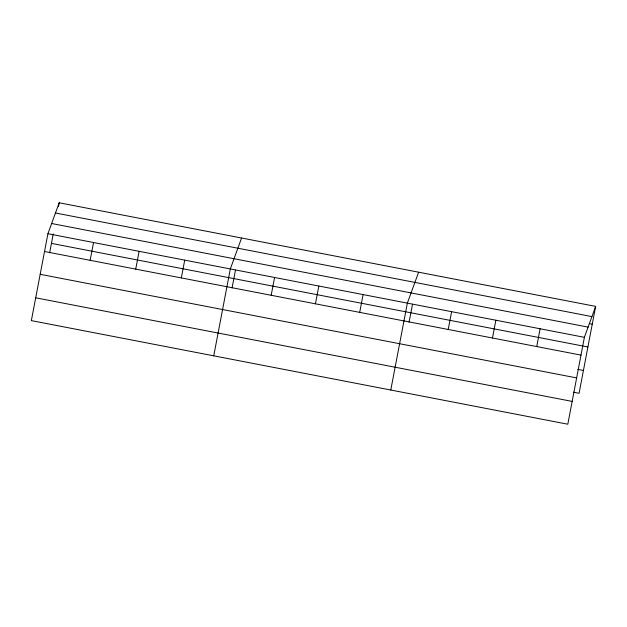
<?xml version="1.0" encoding="UTF-8"?>
<svg xmlns="http://www.w3.org/2000/svg" width="627" height="627" viewBox="0 0 627 627"><rect width="100%" height="100%" fill="white"/><g stroke="black" fill="none" stroke-linecap="round" stroke-linejoin="round"><path stroke-width="0.94" d="M47.926 233.714L31.35 320.616L567.811 424.213L584.388 337.318L595.65 306.384L59.189 202.787L47.926 233.714L584.388 337.318M49.651 252.783L53.256 233.879M58.476 206.534L59.189 202.787M90.131 260.315L93.525 242.524M135.73 269.116L139.123 251.325M181.328 277.926L184.722 260.134M213.744 355.838L230.321 268.936L241.583 238.009M232.053 288.005L235.478 270.057M271.185 295.278L274.579 277.487M315.444 303.829L318.837 286.03M359.702 312.371L363.096 294.58M390.778 390.025L407.354 303.131L418.617 272.196M409.078 322.192L412.503 304.244M448.219 329.465L451.612 311.674M492.477 338.016L495.871 320.225M536.736 346.559L540.129 328.767M595.65 306.384L579.074 393.286L573.423 392.196M55.474 212.992L591.935 316.596M589.435 323.634L592.256 324.175M51.641 223.51L588.102 327.106M51.445 243.386L587.907 346.982M44.533 251.505L580.994 355.109M577.773 369.389L583.423 370.479M40.183 274.312L576.644 377.909M35.7 297.809L572.161 401.405"/></g></svg>
